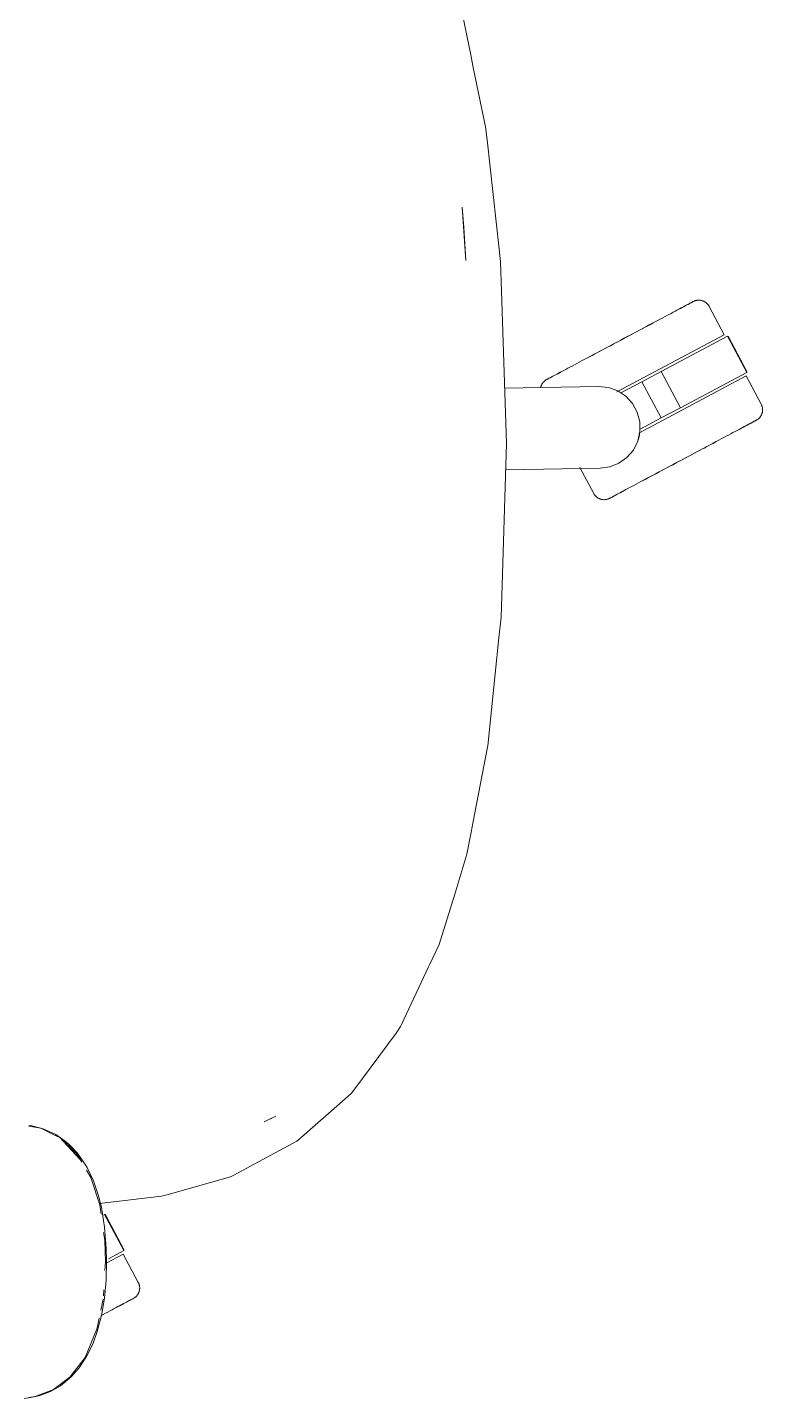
# Model space of a CAD drawing. Header units: millimetres. Extents: x 155927 to 326028, y -36033 to 97293.
# Drawn here: x 221931.5 to 222183.3, y 10093.2 to 10562.4 of the extents above; entities that cross this region are included whole.
import ezdxf

# ---------------------------------------------------------------- set-up
doc = ezdxf.new("R2010")
doc.units = ezdxf.units.MM
doc.header["$MEASUREMENT"] = 0
doc.layers.add('G-IMPT', color=8, linetype='CONTINUOUS', lineweight=9)
doc.layers.add('I-FURN', color=8, linetype='CONTINUOUS', lineweight=9)

msp = doc.modelspace()

# ---------------------------------------------------------------- linework, layer by layer
at = {"layer": 'G-IMPT'}
for p, q in [((222083.37, 10553), (222080.5, 10566.82)), ((222084.13, 10549.32), (222083.37, 10553)), ((222084.13, 10549.32), (222088.48, 10528.38)), ((222088.48, 10528.38), (222088.97, 10523.96)), ((222093.09, 10486.52), (222088.97, 10523.96)), ((222080.45, 10500.96), (222081.06, 10494.01)), ((222081.7, 10482.68), (222080.45, 10500.96)), ((222081.7, 10482.68), (222081.06, 10494.01)), ((222093.09, 10486.52), (222093.58, 10482.15)), ((222093.9, 10472.2), (222093.58, 10482.15)), ((222093.9, 10472.2), (222095.6, 10420.02)), ((222095.6, 10420.02), (222093.99, 10367.86)), ((222093.99, 10367.86), (222093.76, 10360.6)), ((222093.03, 10353.53), (222093.76, 10360.6)), ((222089.21, 10316.54), (222093.03, 10353.53)), ((222084.25, 10290.7), (222089.12, 10316.08)), ((222089.21, 10316.54), (222089.12, 10316.08)), ((222082.09, 10279.43), (222083.55, 10287.03)), ((222084.25, 10290.7), (222083.55, 10287.03)), ((222077.9, 10265.82), (222082.09, 10279.43)), ((222072.58, 10248.55), (222077.9, 10265.82)), ((222072.58, 10248.55), (222069.39, 10241.79)), ((222059.69, 10221.23), (222068.95, 10240.87)), ((222068.95, 10240.87), (222069.39, 10241.79)), ((222059.69, 10221.23), (222059.27, 10220.52)), ((222057.86, 10218.17), (222043.29, 10198.68)), ((222057.86, 10218.17), (222058.32, 10218.94)), ((222058.32, 10218.94), (222059.27, 10220.52)), ((222039.31, 10194.84), (222042.57, 10197.71)), ((222043.29, 10198.68), (222042.57, 10197.71)), ((222039.31, 10194.84), (222024.53, 10181.82)), ((222016.56, 10189.84), (222012.67, 10187.89)), ((222014.26, 10188.67), (222012.67, 10187.89)), ((222016.56, 10189.84), (222014.26, 10188.67)), ((221931.98, 10186.68), (221933, 10186.55)), ((221936.11, 10185.68), (221931.98, 10186.45)), ((221933, 10186.55), (221936.95, 10185.49)), ((221940.37, 10183.58), (221936.11, 10185.68)), ((221941.28, 10183.5), (221936.95, 10185.49)), ((221940.37, 10183.58), (221942.61, 10182.48)), ((221941.28, 10183.5), (221944.5, 10181.3)), ((221942.61, 10182.48), (221945.02, 10180.24)), ((221949.51, 10175.09), (221942.61, 10182.48)), ((221948.32, 10177.17), (221942.61, 10182.48)), ((221945.82, 10180.16), (221944.5, 10181.3)), ((221948.1, 10176.71), (221945.02, 10180.24)), ((221945.82, 10180.16), (221948.68, 10177.12)), ((222013.42, 10175.65), (222023.86, 10181.23)), ((222024.53, 10181.82), (222023.86, 10181.23)), ((221949.51, 10175.09), (221948.23, 10176.56)), ((221950.2, 10174.02), (221948.32, 10177.17)), ((221948.68, 10177.12), (221951.13, 10173.66)), ((221951.94, 10172.29), (221951.13, 10173.66)), ((222002.19, 10169.64), (222013.42, 10175.65)), ((221953.28, 10168.87), (221951.81, 10171.32)), ((221954.14, 10167.65), (221951.94, 10172.29)), ((221979.73, 10163.04), (222001.07, 10169.04)), ((222001.07, 10169.04), (222002.19, 10169.64)), ((221956.31, 10159.48), (221953.28, 10168.87)), ((221955.88, 10162.56), (221954.14, 10167.65)), ((221955.88, 10162.56), (221956.86, 10158.64)), ((221956.19, 10159.98), (221977.47, 10162.4)), ((221979.73, 10163.04), (221977.47, 10162.4)), ((221956.76, 10156.25), (221956.31, 10159.48)), ((221956.86, 10158.64), (221957.98, 10151.88)), ((221958.55, 10144.56), (221957.98, 10151.88)), ((221958.03, 10147.22), (221957.64, 10150)), ((221958.03, 10147.22), (221958.27, 10140.05)), ((221958.55, 10144.56), (221958.64, 10140.05)), ((221958.07, 10136.95), (221958.27, 10140.05)), ((221958.64, 10140.05), (221958.46, 10133.72)), ((221957.89, 10127.57), (221958.46, 10133.72)), ((221956.71, 10123.48), (221957.48, 10127.23)), ((221957.89, 10127.57), (221956.89, 10121.63)), ((221957.55, 10128.36), (221957.68, 10130.43)), ((221955.44, 10117.27), (221956.15, 10120.73)), ((221955.46, 10116.15), (221956.89, 10121.63)), ((221955.44, 10117.27), (221953.11, 10111.64)), ((221955.46, 10116.15), (221953.88, 10111.82)), ((221951.27, 10107.25), (221953.11, 10111.64)), ((221951.9, 10107.75), (221953.88, 10111.82)), ((221946.06, 10100.46), (221951.27, 10107.25)), ((221949.24, 10103.7), (221946.57, 10100.66)), ((221951.9, 10107.75), (221949.24, 10103.7)), ((221940.43, 10096.29), (221946.05, 10100.46)), ((221942.83, 10097.58), (221946.57, 10100.66)), ((221934.23, 10093.88), (221931.98, 10093.54)), ((221934.41, 10093.86), (221932.02, 10093.42)), ((221934.23, 10093.88), (221940.43, 10096.29)), ((221934.41, 10093.86), (221935.76, 10094.23)), ((221939.4, 10095.63), (221935.76, 10094.23)), ((221939.4, 10095.63), (221942.83, 10097.58)), ((221930.37, 10093.17), (221932.02, 10093.42))]:
    msp.add_line(p, q, dxfattribs=at)
at = {"layer": 'I-FURN'}
for p, q in [((222151.98, 10464.56), (222151.25, 10464.17)), ((222152.69, 10464.94), (222151.98, 10464.56)), ((222153.37, 10465.3), (222152.69, 10464.94)), ((222154.01, 10465.64), (222153.37, 10465.3)), ((222154.63, 10465.97), (222154.01, 10465.64)), ((222155.22, 10466.28), (222154.63, 10465.97)), ((222154.9, 10466.12), (222155.47, 10466.42)), ((222155.77, 10466.58), (222155.22, 10466.28)), ((222155.47, 10466.42), (222156.01, 10466.7)), ((222156.28, 10466.85), (222155.77, 10466.58)), ((222156.01, 10466.7), (222156.51, 10466.97)), ((222156.77, 10467.11), (222156.28, 10466.85)), ((222156.51, 10466.97), (222156.98, 10467.22)), ((222157.21, 10467.34), (222156.77, 10467.11)), ((222156.98, 10467.22), (222157.4, 10467.45)), ((222157.62, 10467.56), (222157.21, 10467.34)), ((222157.4, 10467.45), (222157.8, 10467.66)), ((222157.99, 10467.76), (222157.62, 10467.56)), ((222157.8, 10467.66), (222158.15, 10467.84)), ((222158.33, 10467.94), (222157.99, 10467.76)), ((222158.15, 10467.84), (222158.47, 10468.01)), ((222158.63, 10468.1), (222158.33, 10467.94)), ((222158.47, 10468.01), (222158.75, 10468.16)), ((222158.89, 10468.23), (222158.63, 10468.1)), ((222158.75, 10468.16), (222158.99, 10468.29)), ((222159.1, 10468.35), (222158.89, 10468.23)), ((222158.99, 10468.29), (222159.19, 10468.4)), ((222159.28, 10468.45), (222159.1, 10468.35)), ((222159.19, 10468.4), (222159.35, 10468.48)), ((222159.43, 10468.52), (222159.28, 10468.45)), ((222159.35, 10468.48), (222159.48, 10468.55)), ((222159.53, 10468.57), (222159.43, 10468.52)), ((222159.48, 10468.55), (222159.56, 10468.59)), ((222159.59, 10468.61), (222159.53, 10468.57)), ((222159.56, 10468.59), (222159.6, 10468.61)), ((222159.61, 10468.62), (222159.59, 10468.61)), ((222159.6, 10468.61), (222159.61, 10468.62)), ((222159.61, 10468.62), (222159.75, 10468.69)), ((222159.75, 10468.69), (222159.9, 10468.76)), ((222159.9, 10468.76), (222160.05, 10468.82)), ((222160.05, 10468.82), (222160.2, 10468.87)), ((222160.2, 10468.87), (222160.35, 10468.92)), ((222160.35, 10468.92), (222160.51, 10468.96)), ((222160.51, 10468.96), (222160.66, 10469)), ((222160.66, 10469), (222160.82, 10469.03)), ((222160.82, 10469.03), (222160.98, 10469.06)), ((222160.98, 10469.06), (222161.14, 10469.07)), ((222161.14, 10469.07), (222161.3, 10469.08)), ((222161.3, 10469.08), (222161.46, 10469.09)), ((222161.46, 10469.09), (222161.62, 10469.09)), ((222161.62, 10469.09), (222161.79, 10469.08)), ((222161.79, 10469.08), (222161.95, 10469.06)), ((222161.95, 10469.06), (222162.11, 10469.04)), ((222162.11, 10469.04), (222162.26, 10469.01)), ((222162.26, 10469.01), (222162.42, 10468.98)), ((222162.42, 10468.98), (222162.58, 10468.94)), ((222162.58, 10468.94), (222162.73, 10468.89)), ((222162.73, 10468.89), (222162.88, 10468.84)), ((222162.88, 10468.84), (222163.04, 10468.78)), ((222163.04, 10468.78), (222163.18, 10468.72)), ((222163.18, 10468.72), (222163.33, 10468.65)), ((222163.33, 10468.65), (222163.47, 10468.57)), ((222163.47, 10468.57), (222163.61, 10468.49)), ((222163.61, 10468.49), (222163.74, 10468.4)), ((222163.74, 10468.4), (222163.88, 10468.31)), ((222163.88, 10468.31), (222164, 10468.21)), ((222164, 10468.21), (222164.13, 10468.11)), ((222164.13, 10468.11), (222164.25, 10468)), ((222164.25, 10468), (222164.36, 10467.89)), ((222164.36, 10467.89), (222164.48, 10467.77)), ((222164.48, 10467.77), (222164.58, 10467.65)), ((222164.58, 10467.65), (222164.68, 10467.53)), ((222164.68, 10467.53), (222164.78, 10467.4)), ((222164.78, 10467.4), (222164.87, 10467.27)), ((222164.87, 10467.27), (222164.96, 10467.13)), ((222164.96, 10467.13), (222165.04, 10466.99)), ((222165.04, 10466.99), (222165.06, 10466.95)), ((222170.21, 10457.26), (222165.06, 10466.95)), ((222143.58, 10460.09), (222142.63, 10459.59)), ((222143.07, 10459.82), (222144.01, 10460.32)), ((222144.51, 10460.59), (222143.58, 10460.09)), ((222144.01, 10460.32), (222144.93, 10460.81)), ((222145.42, 10461.07), (222144.51, 10460.59)), ((222144.93, 10460.81), (222145.84, 10461.29)), ((222146.32, 10461.55), (222145.42, 10461.07)), ((222145.84, 10461.29), (222146.72, 10461.77)), ((222147.19, 10462.02), (222146.32, 10461.55)), ((222146.72, 10461.77), (222147.59, 10462.23)), ((222148.05, 10462.47), (222147.19, 10462.02)), ((222147.59, 10462.23), (222148.44, 10462.68)), ((222148.89, 10462.92), (222148.05, 10462.47)), ((222149.7, 10463.35), (222148.89, 10462.92)), ((222150.48, 10463.77), (222149.7, 10463.35)), ((222151.25, 10464.17), (222150.48, 10463.77)), ((222170.21, 10457.26), (222133.46, 10437.72)), ((222134.74, 10455.4), (222133.73, 10454.86)), ((222134.2, 10455.11), (222135.2, 10455.64)), ((222135.74, 10455.93), (222134.74, 10455.4)), ((222135.2, 10455.64), (222136.21, 10456.18)), ((222136.75, 10456.46), (222135.74, 10455.93)), ((222136.21, 10456.18), (222137.21, 10456.71)), ((222137.75, 10456.99), (222136.75, 10456.46)), ((222137.21, 10456.71), (222138.21, 10457.24)), ((222138.74, 10457.52), (222137.75, 10456.99)), ((222138.21, 10457.24), (222139.2, 10457.76)), ((222139.73, 10458.05), (222138.74, 10457.52)), ((222139.2, 10457.76), (222140.18, 10458.29)), ((222140.71, 10458.57), (222139.73, 10458.05)), ((222140.18, 10458.29), (222141.15, 10458.81)), ((222141.68, 10459.08), (222140.71, 10458.57)), ((222141.15, 10458.81), (222142.12, 10459.32)), ((222142.63, 10459.59), (222141.68, 10459.08)), ((222142.12, 10459.32), (222143.07, 10459.82)), ((222148.62, 10444.65), (222171.33, 10456.73)), ((222171.33, 10456.73), (222177.9, 10444.37)), ((222178.07, 10444.46), (222171.5, 10456.82)), ((222125.87, 10450.68), (222124.93, 10450.18)), ((222125.36, 10450.41), (222126.3, 10450.91)), ((222126.82, 10451.18), (222125.87, 10450.68)), ((222126.3, 10450.91), (222127.26, 10451.42)), ((222127.78, 10451.7), (222126.82, 10451.18)), ((222127.26, 10451.42), (222128.23, 10451.93)), ((222128.76, 10452.21), (222127.78, 10451.7)), ((222128.23, 10451.93), (222129.21, 10452.45)), ((222129.74, 10452.74), (222128.76, 10452.21)), ((222129.21, 10452.45), (222130.2, 10452.98)), ((222130.73, 10453.26), (222129.74, 10452.74)), ((222130.2, 10452.98), (222131.19, 10453.51)), ((222131.73, 10453.79), (222130.73, 10453.26)), ((222131.19, 10453.51), (222132.19, 10454.04)), ((222132.73, 10454.33), (222131.73, 10453.79)), ((222132.19, 10454.04), (222133.19, 10454.57)), ((222133.73, 10454.86), (222132.73, 10454.33)), ((222133.19, 10454.57), (222134.2, 10455.11)), ((222117.35, 10446.15), (222116.63, 10445.76)), ((222118.1, 10446.55), (222117.35, 10446.15)), ((222118.87, 10446.96), (222118.1, 10446.55)), ((222119.68, 10447.39), (222118.87, 10446.96)), ((222120.5, 10447.82), (222119.68, 10447.39)), ((222121.35, 10448.27), (222120.5, 10447.82)), ((222122.21, 10448.74), (222121.35, 10448.27)), ((222123.1, 10449.21), (222122.21, 10448.74)), ((222124.01, 10449.69), (222123.1, 10449.21)), ((222123.52, 10449.43), (222124.43, 10449.91)), ((222124.93, 10450.18), (222124.01, 10449.69)), ((222124.43, 10449.91), (222125.36, 10450.41)), ((222108.28, 10441.08), (222108.39, 10441.19)), ((222108.39, 10441.19), (222108.51, 10441.3)), ((222108.51, 10441.3), (222108.63, 10441.41)), ((222108.63, 10441.41), (222108.75, 10441.51)), ((222108.75, 10441.51), (222108.88, 10441.61)), ((222108.88, 10441.61), (222109.02, 10441.7)), ((222109.02, 10441.7), (222109.15, 10441.78)), ((222109.15, 10441.78), (222109.29, 10441.86)), ((222109.29, 10441.86), (222109.33, 10441.89)), ((222109.33, 10441.89), (222109.35, 10441.9)), ((222109.34, 10441.89), (222109.33, 10441.89)), ((222109.38, 10441.91), (222109.34, 10441.89)), ((222109.35, 10441.9), (222109.41, 10441.93)), ((222109.46, 10441.95), (222109.38, 10441.91)), ((222109.41, 10441.93), (222109.51, 10441.98)), ((222109.58, 10442.02), (222109.46, 10441.95)), ((222109.51, 10441.98), (222109.65, 10442.06)), ((222109.74, 10442.11), (222109.58, 10442.02)), ((222109.65, 10442.06), (222109.83, 10442.15)), ((222109.95, 10442.21), (222109.74, 10442.11)), ((222109.83, 10442.15), (222110.05, 10442.27)), ((222110.19, 10442.34), (222109.95, 10442.21)), ((222110.05, 10442.27), (222110.31, 10442.41)), ((222110.47, 10442.49), (222110.19, 10442.34)), ((222110.31, 10442.41), (222110.61, 10442.56)), ((222110.78, 10442.66), (222110.47, 10442.49)), ((222110.61, 10442.56), (222110.94, 10442.74)), ((222111.14, 10442.85), (222110.78, 10442.66)), ((222110.94, 10442.74), (222111.32, 10442.94)), ((222111.53, 10443.06), (222111.14, 10442.85)), ((222111.32, 10442.94), (222111.73, 10443.16)), ((222111.96, 10443.28), (222111.53, 10443.06)), ((222111.73, 10443.16), (222112.17, 10443.4)), ((222112.43, 10443.53), (222111.96, 10443.28)), ((222112.17, 10443.4), (222112.65, 10443.65)), ((222112.93, 10443.8), (222112.43, 10443.53)), ((222112.65, 10443.65), (222113.17, 10443.93)), ((222113.46, 10444.08), (222112.93, 10443.8)), ((222113.17, 10443.93), (222113.72, 10444.22)), ((222114.03, 10444.39), (222113.46, 10444.08)), ((222113.72, 10444.22), (222114.31, 10444.53)), ((222114.63, 10444.71), (222114.03, 10444.39)), ((222115.27, 10445.04), (222114.63, 10444.71)), ((222115.93, 10445.4), (222115.27, 10445.04)), ((222116.63, 10445.76), (222115.93, 10445.4)), ((222134.84, 10437.32), (222141.98, 10441.12)), ((222177.72, 10443.14), (222141, 10423.61)), ((222141.98, 10441.12), (222148.62, 10444.65)), ((222141.98, 10441.12), (222148.55, 10428.76)), ((222148.62, 10444.65), (222155.19, 10432.29)), ((222177.9, 10444.37), (222155.19, 10432.29)), ((222182.87, 10433.45), (222177.72, 10443.14)), ((222094.99, 10438.98), (222127.18, 10439.54)), ((222107.3, 10439.25), (222107.34, 10439.41)), ((222107.34, 10439.41), (222107.39, 10439.56)), ((222107.39, 10439.56), (222107.44, 10439.71)), ((222107.44, 10439.71), (222107.5, 10439.86)), ((222107.5, 10439.86), (222107.56, 10440.01)), ((222107.56, 10440.01), (222107.63, 10440.16)), ((222107.63, 10440.16), (222107.71, 10440.3)), ((222107.71, 10440.3), (222107.79, 10440.44)), ((222107.79, 10440.44), (222107.88, 10440.57)), ((222107.88, 10440.57), (222107.97, 10440.71)), ((222107.97, 10440.71), (222108.07, 10440.83)), ((222108.07, 10440.83), (222108.17, 10440.96)), ((222108.17, 10440.96), (222108.28, 10441.08)), ((222127.18, 10439.54), (222130.53, 10439.19)), ((222130.53, 10439.19), (222133.71, 10438.05)), ((222133.71, 10438.05), (222136.52, 10436.18)), ((222136.52, 10436.18), (222138.8, 10433.7)), ((222138.8, 10433.7), (222140.42, 10430.74)), ((222155.19, 10432.29), (222148.55, 10428.76)), ((222182.87, 10433.45), (222182.94, 10433.31)), ((222182.94, 10433.31), (222183.01, 10433.16)), ((222183.01, 10433.16), (222183.07, 10433.01)), ((222183.07, 10433.01), (222183.12, 10432.86)), ((222183.12, 10432.86), (222183.17, 10432.71)), ((222183.17, 10432.71), (222183.22, 10432.55)), ((222183.22, 10432.55), (222183.25, 10432.39)), ((222183.25, 10432.39), (222183.28, 10432.24)), ((222183.28, 10432.24), (222183.31, 10432.08)), ((222183.31, 10432.08), (222183.32, 10431.92)), ((222183.32, 10431.92), (222183.33, 10431.76)), ((222183.33, 10431.76), (222183.34, 10431.59)), ((222140.42, 10430.74), (222141.28, 10427.48)), ((222141.28, 10427.48), (222141.34, 10424.11)), ((222148.55, 10428.76), (222141.41, 10424.96)), ((222179, 10426.83), (222179.39, 10427.04)), ((222179.59, 10427.14), (222179.22, 10426.95)), ((222179.39, 10427.04), (222179.75, 10427.23)), ((222179.93, 10427.32), (222179.59, 10427.14)), ((222179.75, 10427.23), (222180.07, 10427.4)), ((222180.22, 10427.48), (222179.93, 10427.32)), ((222180.07, 10427.4), (222180.35, 10427.55)), ((222180.48, 10427.62), (222180.22, 10427.48)), ((222180.35, 10427.55), (222180.59, 10427.67)), ((222180.7, 10427.73), (222180.48, 10427.62)), ((222180.59, 10427.67), (222180.79, 10427.78)), ((222180.88, 10427.83), (222180.7, 10427.73)), ((222180.79, 10427.78), (222180.95, 10427.87)), ((222181.02, 10427.9), (222180.88, 10427.83)), ((222180.95, 10427.87), (222181.07, 10427.93)), ((222181.12, 10427.96), (222181.02, 10427.9)), ((222181.07, 10427.93), (222181.15, 10427.98)), ((222181.18, 10427.99), (222181.12, 10427.96)), ((222181.15, 10427.98), (222181.2, 10428)), ((222181.2, 10428), (222181.18, 10427.99)), ((222181.24, 10428.02), (222181.2, 10428)), ((222181.2, 10428), (222181.2, 10428)), ((222181.38, 10428.1), (222181.24, 10428.02)), ((222181.52, 10428.19), (222181.38, 10428.1)), ((222181.65, 10428.28), (222181.52, 10428.19)), ((222181.78, 10428.37), (222181.65, 10428.28)), ((222181.9, 10428.48), (222181.78, 10428.37)), ((222182.03, 10428.58), (222181.9, 10428.48)), ((222182.14, 10428.69), (222182.03, 10428.58)), ((222182.25, 10428.81), (222182.14, 10428.69)), ((222182.36, 10428.93), (222182.25, 10428.81)), ((222182.47, 10429.05), (222182.36, 10428.93)), ((222182.56, 10429.18), (222182.47, 10429.05)), ((222182.66, 10429.31), (222182.56, 10429.18)), ((222182.74, 10429.45), (222182.66, 10429.31)), ((222182.82, 10429.59), (222182.74, 10429.45)), ((222182.9, 10429.73), (222182.82, 10429.59)), ((222182.97, 10429.87), (222182.9, 10429.73)), ((222183.04, 10430.02), (222182.97, 10429.87)), ((222183.09, 10430.17), (222183.04, 10430.02)), ((222183.15, 10430.33), (222183.09, 10430.17)), ((222183.19, 10430.48), (222183.15, 10430.33)), ((222183.23, 10430.64), (222183.19, 10430.48)), ((222183.27, 10430.79), (222183.23, 10430.64)), ((222183.29, 10430.95), (222183.27, 10430.79)), ((222183.31, 10431.11), (222183.29, 10430.95)), ((222183.33, 10431.27), (222183.31, 10431.11)), ((222183.34, 10431.43), (222183.33, 10431.27)), ((222183.34, 10431.59), (222183.34, 10431.43)), ((222141.34, 10424.11), (222140.59, 10420.82)), ((222170.03, 10422.06), (222170.86, 10422.5)), ((222170.86, 10422.5), (222171.66, 10422.93)), ((222171.66, 10422.93), (222172.43, 10423.34)), ((222172.43, 10423.34), (222173.18, 10423.74)), ((222173.18, 10423.74), (222173.91, 10424.12)), ((222173.91, 10424.12), (222174.6, 10424.49)), ((222174.6, 10424.49), (222175.26, 10424.84)), ((222175.26, 10424.84), (222175.9, 10425.18)), ((222175.9, 10425.18), (222176.5, 10425.5)), ((222176.81, 10425.67), (222176.23, 10425.36)), ((222176.5, 10425.5), (222177.07, 10425.8)), ((222177.36, 10425.96), (222176.81, 10425.67)), ((222177.07, 10425.8), (222177.6, 10426.09)), ((222177.88, 10426.23), (222177.36, 10425.96)), ((222177.6, 10426.09), (222178.11, 10426.35)), ((222178.36, 10426.49), (222177.88, 10426.23)), ((222178.11, 10426.35), (222178.57, 10426.6)), ((222178.81, 10426.73), (222178.36, 10426.49)), ((222178.57, 10426.6), (222179, 10426.83)), ((222179.22, 10426.95), (222178.81, 10426.73)), ((222139.07, 10417.8), (222136.88, 10415.24)), ((222140.59, 10420.82), (222139.07, 10417.8)), ((222160.79, 10417.15), (222161.78, 10417.67)), ((222162.3, 10417.95), (222161.32, 10417.43)), ((222161.78, 10417.67), (222162.75, 10418.19)), ((222163.27, 10418.47), (222162.3, 10417.95)), ((222162.75, 10418.19), (222163.71, 10418.7)), ((222164.23, 10418.98), (222163.27, 10418.47)), ((222163.71, 10418.7), (222164.67, 10419.21)), ((222165.17, 10419.48), (222164.23, 10418.98)), ((222164.67, 10419.21), (222165.6, 10419.71)), ((222166.1, 10419.97), (222165.17, 10419.48)), ((222165.6, 10419.71), (222166.53, 10420.2)), ((222167.02, 10420.46), (222166.1, 10419.97)), ((222166.53, 10420.2), (222167.43, 10420.68)), ((222167.43, 10420.68), (222168.32, 10421.15)), ((222168.32, 10421.15), (222169.19, 10421.61)), ((222169.19, 10421.61), (222170.03, 10422.06)), ((222134.14, 10413.28), (222131.01, 10412.02)), ((222136.88, 10415.24), (222134.14, 10413.28)), ((222153.32, 10413.18), (222152.33, 10412.65)), ((222152.79, 10412.89), (222153.79, 10413.42)), ((222154.33, 10413.71), (222153.32, 10413.18)), ((222153.79, 10413.42), (222154.79, 10413.96)), ((222155.33, 10414.25), (222154.33, 10413.71)), ((222154.79, 10413.96), (222155.79, 10414.49)), ((222156.34, 10414.78), (222155.33, 10414.25)), ((222155.79, 10414.49), (222156.8, 10415.03)), ((222157.34, 10415.31), (222156.34, 10414.78)), ((222156.8, 10415.03), (222157.8, 10415.56)), ((222158.34, 10415.85), (222157.34, 10415.31)), ((222157.8, 10415.56), (222158.8, 10416.09)), ((222159.34, 10416.38), (222158.34, 10415.85)), ((222158.8, 10416.09), (222159.8, 10416.62)), ((222160.34, 10416.91), (222159.34, 10416.38)), ((222159.8, 10416.62), (222160.79, 10417.15)), ((222161.32, 10417.43), (222160.34, 10416.91)), ((222127.66, 10411.56), (222095.32, 10410.99)), ((222120.78, 10411.78), (222125.48, 10402.94)), ((222131.01, 10412.02), (222127.66, 10411.56)), ((222143.34, 10407.87), (222144.22, 10408.34)), ((222144.7, 10408.59), (222143.81, 10408.12)), ((222144.22, 10408.34), (222145.11, 10408.81)), ((222145.6, 10409.07), (222144.7, 10408.59)), ((222145.11, 10408.81), (222146.03, 10409.3)), ((222146.53, 10409.56), (222145.6, 10409.07)), ((222146.03, 10409.3), (222146.96, 10409.79)), ((222147.46, 10410.06), (222146.53, 10409.56)), ((222146.96, 10409.79), (222147.9, 10410.29)), ((222148.42, 10410.57), (222147.46, 10410.06)), ((222147.9, 10410.29), (222148.86, 10410.8)), ((222149.38, 10411.08), (222148.42, 10410.57)), ((222148.86, 10410.8), (222149.83, 10411.32)), ((222150.35, 10411.6), (222149.38, 10411.08)), ((222149.83, 10411.32), (222150.8, 10411.84)), ((222151.34, 10412.12), (222150.35, 10411.6)), ((222150.8, 10411.84), (222151.79, 10412.36)), ((222152.33, 10412.65), (222151.34, 10412.12)), ((222151.79, 10412.36), (222152.79, 10412.89)), ((222134.77, 10403.31), (222135.32, 10403.6)), ((222135.63, 10403.77), (222135.06, 10403.47)), ((222135.32, 10403.6), (222135.9, 10403.91)), ((222135.9, 10403.91), (222136.52, 10404.24)), ((222136.52, 10404.24), (222137.17, 10404.59)), ((222137.17, 10404.59), (222137.84, 10404.95)), ((222137.84, 10404.95), (222138.55, 10405.32)), ((222138.55, 10405.32), (222139.29, 10405.71)), ((222139.29, 10405.71), (222140.05, 10406.12)), ((222140.05, 10406.12), (222140.84, 10406.54)), ((222140.84, 10406.54), (222141.65, 10406.97)), ((222141.65, 10406.97), (222142.48, 10407.41)), ((222142.94, 10407.66), (222142.1, 10407.21)), ((222142.48, 10407.41), (222143.34, 10407.87)), ((222143.81, 10408.12), (222142.94, 10407.66)), ((222125.5, 10402.9), (222125.48, 10402.94)), ((222125.58, 10402.76), (222125.5, 10402.9)), ((222125.66, 10402.62), (222125.58, 10402.76)), ((222125.75, 10402.49), (222125.66, 10402.62)), ((222125.85, 10402.36), (222125.75, 10402.49)), ((222125.95, 10402.23), (222125.85, 10402.36)), ((222126.06, 10402.11), (222125.95, 10402.23)), ((222126.17, 10402), (222126.06, 10402.11)), ((222126.28, 10401.88), (222126.17, 10402)), ((222126.4, 10401.78), (222126.28, 10401.88)), ((222126.53, 10401.67), (222126.4, 10401.78)), ((222126.66, 10401.57), (222126.53, 10401.67)), ((222126.79, 10401.48), (222126.66, 10401.57)), ((222126.92, 10401.4), (222126.79, 10401.48)), ((222127.06, 10401.31), (222126.92, 10401.4)), ((222127.2, 10401.24), (222127.06, 10401.31)), ((222127.35, 10401.17), (222127.2, 10401.24)), ((222127.5, 10401.1), (222127.35, 10401.17)), ((222127.65, 10401.04), (222127.5, 10401.1)), ((222127.8, 10400.99), (222127.65, 10401.04)), ((222127.95, 10400.95), (222127.8, 10400.99)), ((222128.11, 10400.91), (222127.95, 10400.95)), ((222128.27, 10400.87), (222128.11, 10400.91)), ((222128.43, 10400.84), (222128.27, 10400.87)), ((222128.59, 10400.82), (222128.43, 10400.84)), ((222128.75, 10400.81), (222128.59, 10400.82)), ((222128.91, 10400.8), (222128.75, 10400.81)), ((222129.07, 10400.8), (222128.91, 10400.8)), ((222129.23, 10400.8), (222129.07, 10400.8)), ((222129.39, 10400.81), (222129.23, 10400.8)), ((222129.55, 10400.83), (222129.39, 10400.81)), ((222129.71, 10400.86), (222129.55, 10400.83)), ((222129.87, 10400.89), (222129.71, 10400.86)), ((222130.03, 10400.92), (222129.87, 10400.89)), ((222130.18, 10400.96), (222130.03, 10400.92)), ((222130.34, 10401.01), (222130.18, 10400.96)), ((222130.49, 10401.07), (222130.34, 10401.01)), ((222130.64, 10401.13), (222130.49, 10401.07)), ((222130.78, 10401.2), (222130.64, 10401.13)), ((222130.93, 10401.27), (222130.78, 10401.2)), ((222130.97, 10401.3), (222130.93, 10401.27)), ((222130.93, 10401.27), (222130.95, 10401.28)), ((222130.93, 10401.27), (222130.93, 10401.27)), ((222130.95, 10401.28), (222131.01, 10401.31)), ((222131.06, 10401.34), (222130.97, 10401.3)), ((222131.01, 10401.31), (222131.11, 10401.37)), ((222131.18, 10401.4), (222131.06, 10401.34)), ((222131.11, 10401.37), (222131.25, 10401.44)), ((222131.34, 10401.49), (222131.18, 10401.4)), ((222131.25, 10401.44), (222131.43, 10401.54)), ((222131.54, 10401.6), (222131.34, 10401.49)), ((222131.43, 10401.54), (222131.65, 10401.65)), ((222131.78, 10401.72), (222131.54, 10401.6)), ((222131.65, 10401.65), (222131.91, 10401.79)), ((222132.06, 10401.87), (222131.78, 10401.72)), ((222131.91, 10401.79), (222132.2, 10401.95)), ((222132.38, 10402.04), (222132.06, 10401.87)), ((222132.2, 10401.95), (222132.54, 10402.13)), ((222132.74, 10402.23), (222132.38, 10402.04)), ((222132.54, 10402.13), (222132.91, 10402.32)), ((222133.13, 10402.44), (222132.74, 10402.23)), ((222132.91, 10402.32), (222133.32, 10402.54)), ((222133.56, 10402.67), (222133.13, 10402.44)), ((222133.32, 10402.54), (222133.77, 10402.78)), ((222134.02, 10402.92), (222133.56, 10402.67)), ((222133.77, 10402.78), (222134.25, 10403.04)), ((222134.52, 10403.18), (222134.02, 10402.92)), ((222134.25, 10403.04), (222134.77, 10403.31)), ((222135.06, 10403.47), (222134.52, 10403.18)), ((221957.67, 10156.02), (221957.97, 10156.18)), ((221957.97, 10156.18), (221964.54, 10143.82)), ((221964.71, 10143.91), (221958.14, 10156.27)), ((221964.36, 10142.59), (221958.73, 10139.6)), ((221964.54, 10143.82), (221959.25, 10141.01)), ((221969.51, 10132.91), (221964.36, 10142.59)), ((221969.51, 10132.91), (221969.58, 10132.76)), ((221969.58, 10132.76), (221969.65, 10132.62)), ((221969.65, 10132.62), (221969.71, 10132.47)), ((221969.71, 10132.47), (221969.77, 10132.32)), ((221969.77, 10132.32), (221969.81, 10132.16)), ((221969.81, 10132.16), (221969.86, 10132.01)), ((221969.86, 10132.01), (221969.89, 10131.85)), ((221969.89, 10131.85), (221969.92, 10131.69)), ((221969.92, 10131.69), (221969.95, 10131.53)), ((221969.95, 10131.53), (221969.97, 10131.37)), ((221966.03, 10126.49), (221966.39, 10126.68)), ((221966.57, 10126.78), (221966.23, 10126.6)), ((221966.39, 10126.68), (221966.71, 10126.85)), ((221966.86, 10126.94), (221966.57, 10126.78)), ((221966.71, 10126.85), (221966.99, 10127)), ((221967.12, 10127.07), (221966.86, 10126.94)), ((221966.99, 10127), (221967.23, 10127.13)), ((221967.34, 10127.19), (221967.12, 10127.07)), ((221967.23, 10127.13), (221967.43, 10127.24)), ((221967.52, 10127.28), (221967.34, 10127.19)), ((221967.43, 10127.24), (221967.59, 10127.32)), ((221967.66, 10127.36), (221967.52, 10127.28)), ((221967.59, 10127.32), (221967.71, 10127.39)), ((221967.76, 10127.41), (221967.66, 10127.36)), ((221967.71, 10127.39), (221967.8, 10127.43)), ((221967.82, 10127.44), (221967.76, 10127.41)), ((221967.8, 10127.43), (221967.84, 10127.45)), ((221967.84, 10127.46), (221967.82, 10127.44)), ((221967.88, 10127.48), (221967.84, 10127.46)), ((221967.84, 10127.45), (221967.84, 10127.46)), ((221968.02, 10127.56), (221967.88, 10127.48)), ((221968.16, 10127.64), (221968.02, 10127.56)), ((221968.29, 10127.73), (221968.16, 10127.64)), ((221968.42, 10127.83), (221968.29, 10127.73)), ((221968.55, 10127.93), (221968.42, 10127.83)), ((221968.67, 10128.04), (221968.55, 10127.93)), ((221968.78, 10128.15), (221968.67, 10128.04)), ((221968.9, 10128.26), (221968.78, 10128.15)), ((221969, 10128.38), (221968.9, 10128.26)), ((221969.11, 10128.51), (221969, 10128.38)), ((221969.2, 10128.64), (221969.11, 10128.51)), ((221969.3, 10128.77), (221969.2, 10128.64)), ((221969.38, 10128.9), (221969.3, 10128.77)), ((221969.47, 10129.04), (221969.38, 10128.9)), ((221969.54, 10129.18), (221969.47, 10129.04)), ((221969.61, 10129.33), (221969.54, 10129.18)), ((221969.68, 10129.48), (221969.61, 10129.33)), ((221969.73, 10129.63), (221969.68, 10129.48)), ((221969.79, 10129.78), (221969.73, 10129.63)), ((221969.83, 10129.93), (221969.79, 10129.78)), ((221969.87, 10130.09), (221969.83, 10129.93)), ((221969.91, 10130.25), (221969.87, 10130.09)), ((221969.93, 10130.41), (221969.91, 10130.25)), ((221969.96, 10130.57), (221969.93, 10130.41)), ((221969.97, 10130.73), (221969.96, 10130.57)), ((221969.97, 10131.37), (221969.98, 10131.21)), ((221969.98, 10130.89), (221969.97, 10130.73)), ((221969.98, 10131.21), (221969.98, 10131.05)), ((221969.98, 10131.05), (221969.98, 10130.89)), ((221957.5, 10121.96), (221958.3, 10122.38)), ((221958.3, 10122.38), (221959.08, 10122.79)), ((221959.08, 10122.79), (221959.83, 10123.19)), ((221959.83, 10123.19), (221960.55, 10123.58)), ((221960.55, 10123.58), (221961.24, 10123.95)), ((221961.24, 10123.95), (221961.91, 10124.3)), ((221961.91, 10124.3), (221962.54, 10124.64)), ((221962.54, 10124.64), (221963.14, 10124.96)), ((221963.45, 10125.12), (221962.87, 10124.81)), ((221963.14, 10124.96), (221963.71, 10125.26)), ((221964, 10125.41), (221963.45, 10125.12)), ((221963.71, 10125.26), (221964.25, 10125.54)), ((221964.52, 10125.69), (221964, 10125.41)), ((221964.25, 10125.54), (221964.75, 10125.81)), ((221965, 10125.95), (221964.52, 10125.69)), ((221964.75, 10125.81), (221965.21, 10126.06)), ((221965.45, 10126.18), (221965, 10125.95)), ((221965.21, 10126.06), (221965.64, 10126.29)), ((221965.86, 10126.4), (221965.45, 10126.18)), ((221965.64, 10126.29), (221966.03, 10126.49)), ((221966.23, 10126.6), (221965.86, 10126.4)), ((221956.67, 10121.52), (221957.5, 10121.96))]:
    msp.add_line(p, q, dxfattribs=at)
msp.add_arc((222127.61, 10425.55), 13.81, 342.664, 347.6527, dxfattribs=at)
msp.add_open_spline([(222141.22, 10423.19), (222141.14, 10422.76), (222141.04, 10422.33), (222140.92, 10421.92)], degree=3, dxfattribs=at)

doc.saveas('drawing.dxf')
